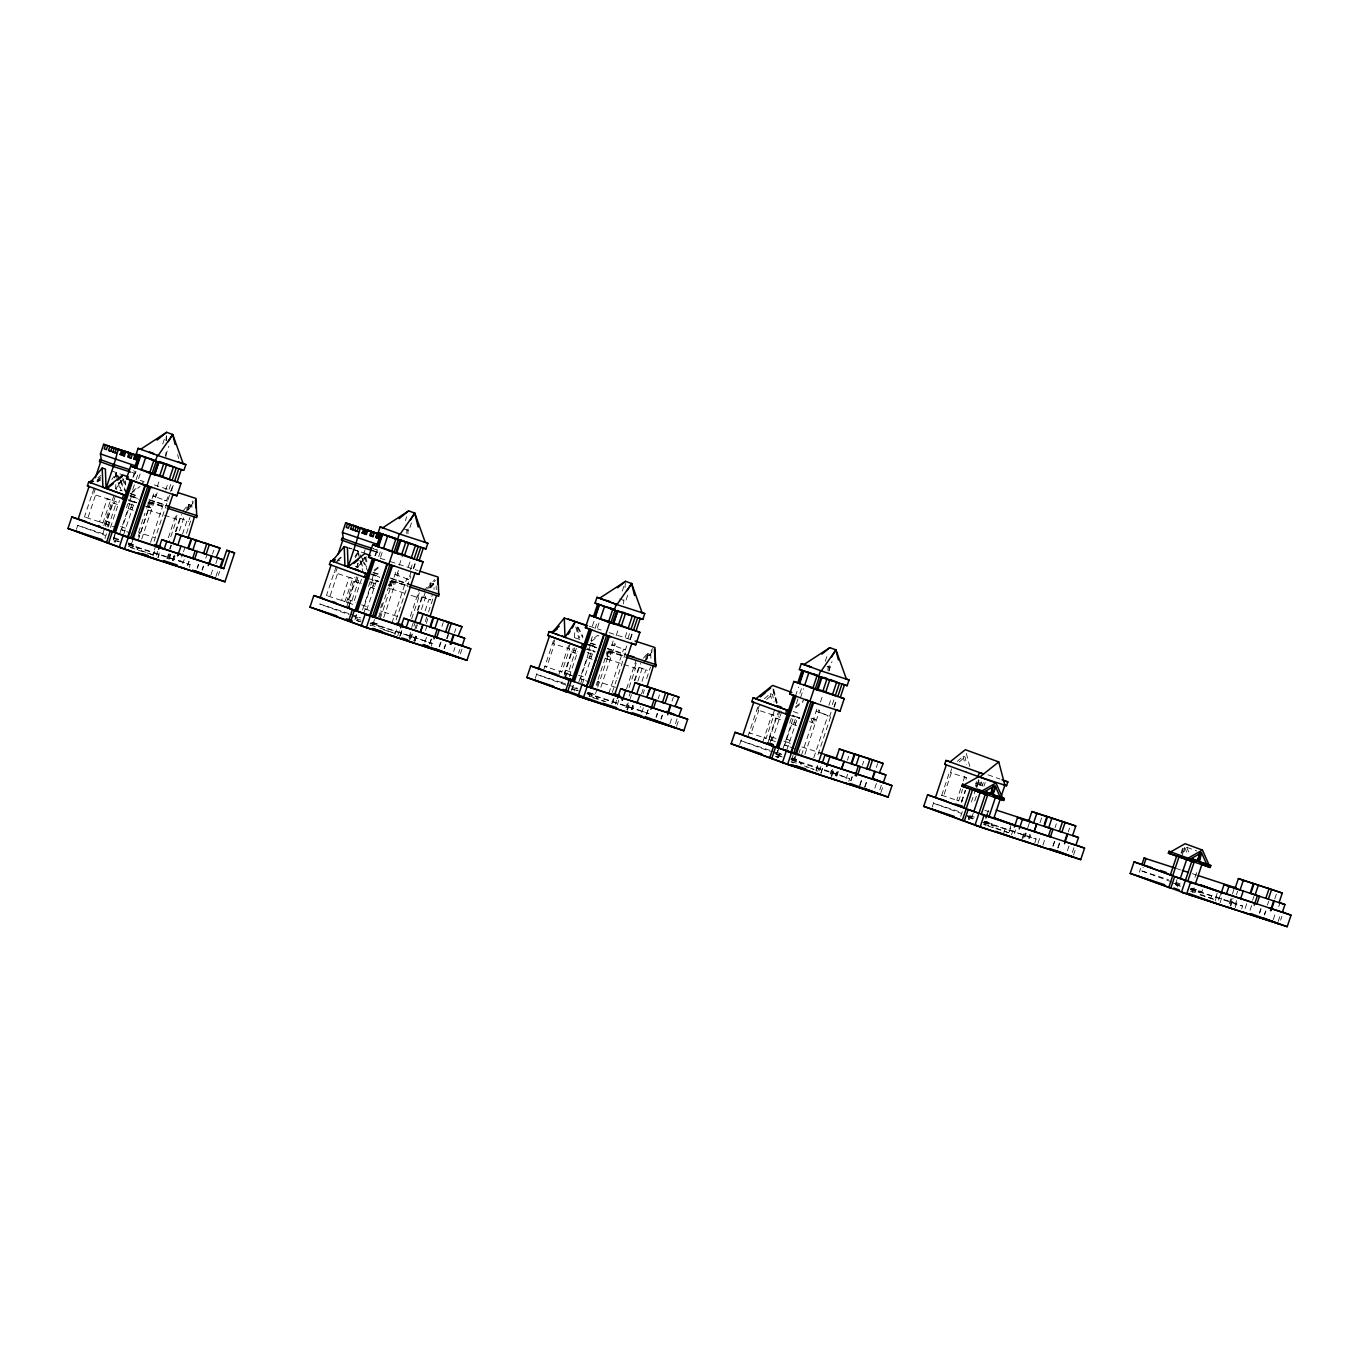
<?xml version="1.0" encoding="UTF-8"?>
<svg xmlns="http://www.w3.org/2000/svg" width="1359" height="1359" viewBox="0 0 1359 1359"><rect width="100%" height="100%" fill="white"/><g stroke="black" fill="none" stroke-linecap="round" stroke-linejoin="round"><path stroke-width="0.75" stroke-dasharray="5 3.75" d="M165.866 457.388L166.053 451.12M166.376 440.656L166.579 434.387M407.938 533.883L408.142 527.598M829.126 670.633L829.313 664.364M115.804 484.704L115.6 488.73L121.223 490.786L119.099 482.717M116.228 476.652L116.449 472.643L111.846 479.574M356.619 566.992L357.604 567.298L357.825 563.289M358.249 555.236L358.453 551.227L354.92 552.909M574.483 637.728L574.908 629.676M165.917 440.537L166.291 436.409M406.664 533.509L407.037 529.398M623.543 603.923L623.9 599.812M624.987 587.479L625.361 583.368M827.852 670.259L828.209 666.148M76.444 529.246L77.735 525.389L106.8 534.987M94.111 488.051L84.462 516.862L87.859 518.102L95.572 495.05L92.174 493.81M95.436 488.527L93.499 494.285L110.657 499.942L102.944 523.011L85.974 517.422M114.649 477.994L116.449 472.643L119.286 478.147M103.845 525.61L114.224 494.574M116.806 527.87L105.56 523.894L112.627 502.762L114.309 503.306L114.937 501.386L116.619 501.93L107.616 528.821M102.876 533.56L104.796 527.785M105.339 526.154L115.736 495.118M107.055 526.799L108.703 521.89M104.932 538.487L106.868 532.728M110.47 527.496L119.473 500.605M132.876 477.23L134.218 473.255M133.505 477.077L135.9 469.942M114.835 534.393L112.559 541.154L115.243 542.02L115.702 540.678L113.375 539.829L118.98 541.646M115.107 534.631L112.916 541.171L115.243 542.02M134.677 473.425L136.155 471.777L131.925 470.231M126.523 507.773L127.814 503.934M132.774 489.614L134.796 483.6M136.053 479.812L138.448 472.677M131.364 533.323L121.546 529.738L128.612 508.606L130.294 509.149L132.859 501.454L136.206 502.541L130.107 500.316L131.381 496.477L137.361 498.413M119.847 533.289L130.77 500.622M138.533 478.708L140.928 471.573M123.601 534.665L134.541 501.998M162.723 444.036L165.339 436.222M133.131 539.064L130.294 547.524L145.26 552.383M138.567 532.371L145.005 513.158M148.216 503.543L146.279 509.302L148.165 509.999L139.162 536.907M138.227 536.55L139.518 532.711L154.705 537.654M149.796 501.964L147.231 509.659L176.653 519.24L169.586 540.389M165.628 455.775L168.805 446.262M128.425 542.904L136.274 545.774L135.832 547.116L138.159 547.966L137.701 549.308L152.752 554.812L155.589 546.369M138.176 540.118L154.28 491.975M157.27 486.641L159.666 479.506M145.396 506.126L150.815 507.892L152.106 504.036L148.335 502.66M154.807 496.511L155.453 494.591L156.455 494.931M141.71 539.03L158.391 489.155M165.696 490.038L168.074 482.887M150.577 542.394L164.694 500.214L167.548 501.131M169.111 489.274L171.506 482.139M167.837 496.969L166.545 500.808L152.972 495.916L155.826 496.85M154.111 541.307L169.484 495.372M170.724 491.669L173.103 484.517M171.625 490.089L173.408 484.738M152.921 555.95L155.487 548.272M156.37 555.135L157.644 551.295M157.848 557.751L159.564 551.907M158.222 557.36L159.122 554.659M168.346 537.773L176.058 514.721M175.719 518.9L177.01 515.061M169.637 548.968L170.911 545.112M175.413 531.658L179.915 518.221L183.278 519.308M166.953 558.617L168.873 552.858M170.164 549.019L171.455 545.18M175.957 531.726L181.732 514.432M167.769 558.651L169.705 552.892M168.652 558.94L170.571 553.164M169.162 559.228L171.081 553.453M179.405 530.825L184.552 515.452M172.491 560.367L174.411 554.608M172.712 560.452L174.631 554.693M173.578 560.74L175.294 554.897M182.48 534.24L186.964 520.786L188.646 521.329L189.937 517.49M186.472 533.408L188.391 527.649M189.037 525.729L191.602 518.034M189.224 567.416L190.124 564.732L180.356 561.148L182.853 553.657M183.499 551.737L185.436 545.978M182.853 563.543L184.161 559.687M187.576 565.276L188.867 561.42M187.797 565.344L189.088 561.488M197.089 568.147L198.38 564.291M197.429 568.215L198.703 564.376M202.015 569.948L203.306 566.108M205.787 558.209L207.078 554.37M202.355 570.016L203.629 566.176M212.514 554.03L213.805 550.191M210.985 574.755L212.921 568.996M215.843 563.611L217.763 557.836M215.928 576.556L217.848 570.797M218.374 575.265L219.665 571.426M336.132 566.635L326.483 595.446L329.863 596.686L337.576 573.634L334.195 572.394M337.44 567.111L335.52 572.869L352.661 578.526L344.948 601.595L327.995 596.006M359.422 558.328L358.453 551.227L355.005 556.426M356.89 567.043L358.215 563.068M346.409 602.564L354.886 577.184M352.813 604.398L347.564 602.479L354.648 581.346L361.562 583.792M364.042 552.892L365.129 549.631M346.817 606.369L357.74 573.702M362.768 558.923L361.579 562.49L360.747 562.218L364.739 557.36M356.313 581.89L358.895 574.194M349.076 605.384L350.877 600.525L348.685 607.065M361.477 579.189L353.765 602.241L354.716 602.581M374.897 555.814L376.222 551.839M375.526 555.661L377.309 550.31M355.141 618.039L356.279 614.659M354.937 619.755L357.774 611.295M372.91 550.786L377.53 552.281L378.176 550.361M368.544 586.358L371.109 578.662M378.668 556.612L380.452 551.261M362.496 609.953L372.791 579.206L374.472 579.749M369.444 610.48L363.549 608.322L370.633 587.19L376.239 589.16M380.554 557.292L382.338 551.941M363.94 612.705L365.231 608.866M372.298 587.734L374.88 580.038L378.227 581.125L372.111 578.9L373.402 575.044L379.365 576.997M376.545 580.582L366.913 609.41L363.549 608.322M405.39 520.667L406.698 516.76M374.489 619.568L372.315 626.108L369.988 625.259M380.622 607.949L382.542 602.19M378.651 616.714L379.942 612.875M388.946 585.967L390.865 580.208L407.972 585.763M379.603 617.054L381.522 611.295L397.66 616.578M411.471 522.892L408.855 530.723L404.286 529.059M372.4 622.201L378.295 624.359L377.853 625.701L380.18 626.55L370.82 623.509M380.231 618.6L396.301 570.559M399.291 565.225L402.264 556.307M389.931 581.261L391.154 585.933L392.836 586.476L394.11 582.62L390.356 581.244M396.828 575.095L399.41 567.416M383.714 617.615L398.476 573.498L397.474 573.175M408.312 566.822L410.095 561.471M391.936 622.983L406.715 578.798L409.569 579.715M410.52 569.642L412.915 562.507M411.131 571.697L408.566 579.393L394.993 574.5L397.83 575.435M396.115 619.891L410.86 575.876M413.323 568.47L415.124 563.102M413.646 568.674L416.024 561.539M383.544 629.761L394.773 633.396L396.471 628.334M394.942 634.534L397.507 626.856M397.728 635.638L399.665 629.88M399.648 636.267L401.584 630.491M400.514 634.415L401.788 630.576M400.242 635.927L401.143 633.243M410.367 616.357L419.37 589.449M417.74 597.484L420.305 589.806M411.607 618.974L418.674 597.824L416.788 597.145M411.641 627.535L413.578 621.776M417.434 610.242L421.936 596.805L425.282 597.892M408.957 637.201L410.894 631.442M417.96 610.31L423.108 594.936M409.144 639.155L411.081 633.396M413.968 626.159L415.259 622.32M423.617 597.348L425.537 591.573M410.027 639.443L411.947 633.668M411.165 637.813L412.457 633.973M415.005 628.639L416.279 624.783M421.426 609.41L426.573 594.036M416.092 628.622L417.417 624.766M413.866 640.87L416.432 633.192M414.07 640.955L416.007 635.197M414.733 641.159L416.669 635.4M414.954 641.244L416.873 635.468M425.129 610.904L428.985 599.37L430.667 599.914L432.587 594.155M425.265 621.607L427.83 613.911M428.476 611.992L432.977 598.538M426.267 623.407L428.187 617.649M425.52 630.321L427.439 624.562M424.874 642.127L426.828 636.352M429.597 643.86L431.516 638.084M429.801 643.928L431.754 638.152M431.245 646.001L432.145 643.317L372.349 623.492M441.93 626.397L443.221 622.541M439.11 646.731L440.401 642.875M439.433 646.799L441.369 641.04M446.584 638.56L447.875 634.704M447.162 638.713L449.099 632.954M444.036 648.532L445.327 644.693M444.359 648.6L445.65 644.761M454.535 632.614L455.809 628.775M453.651 651.42L454.942 647.58M458.578 653.22L459.869 649.381M460.395 653.849L462.315 648.09M535.327 678.243L538.555 668.628M543.583 670.259L553.86 639.528M554.812 639.868L553.521 643.707L569.54 648.956L561.828 672.009L544.857 666.42L546.743 667.116L554.455 644.047L552.569 643.368M558.668 675.168L569.591 642.501M568.606 648.6L570.525 642.841M574.925 676.731L564.444 672.892L571.51 651.759L573.192 652.303L575.757 644.625M565.684 684.002L561.76 682.558L563.696 676.799M564.24 675.168L573.277 648.141M564.834 677.292L566.125 673.435M565.565 677.478L567.586 670.887M571.748 675.423L567.79 673.979L577.439 645.168M569.353 676.51L577.711 651.522M592.388 626.091L594.189 620.74M571.459 690.151L573.158 685.089M571.816 690.168L574.636 681.725M574.144 691.018L574.585 689.676L572.258 688.826L577.881 690.661M592.337 636.607L590.995 640.616L597.603 635.349M594.953 628.809L597.331 621.675M590.248 682.337L580.429 678.736L587.496 657.603L589.177 658.147L591.76 650.468L595.106 651.556L588.991 649.313L590.282 645.474M578.73 682.303L589.67 649.636M597.416 627.722L599.217 622.371M580.82 683.135L582.111 679.279M582.501 683.679L593.424 651.012M622.269 591.097L624.223 585.219M589.194 696.521L590.095 693.837L587.768 692.988M596.176 685.208L597.467 681.369L599.336 682.065M598.096 679.449L607.099 652.541M597.111 685.565L598.402 681.708L615.491 687.263M627.688 595.276L625.735 601.137L619.653 598.911M597.094 689.013L594.715 696.131L597.043 696.98L596.601 698.322L605.995 701.754M597.739 687.11L613.181 640.972M616.154 635.638L618.549 628.504M606.81 651.691L608.034 656.346L609.715 656.89L610.989 653.05L607.235 651.674M613.707 645.525L614.353 643.605L615.355 643.928L600.593 688.028M625.174 637.252L626.975 631.901M608.798 693.413L623.594 649.211L626.448 650.129L617.037 678.26M627.994 638.288L630.389 631.137M626.72 645.967L625.429 649.806L611.856 644.93L614.71 645.848M612.331 692.326L616.357 680.264M630.202 638.883L632.003 633.532M630.508 639.104L632.309 633.736M611.652 703.826L614.472 695.366M612.45 703.045L614.387 697.269M615.253 704.132L616.544 700.293M617.377 704.845L619.092 699.002M626.601 688.707L636.233 659.879M634.602 667.915L636.539 662.139M629.115 687.467L635.553 668.254L633.668 667.558M629.166 696.046L630.457 692.207M634.313 680.672L638.815 667.218L642.161 668.305L637.66 681.759M625.836 707.631L627.128 703.792M634.84 680.723L640.633 663.43M626.669 707.648L628.588 701.89M630.202 698.509L631.476 694.67M626.89 709.857L628.826 704.098M627.399 710.145L629.964 702.467M631.374 709.381L632.665 705.525M631.595 709.449L632.886 705.61M632.462 709.738L633.532 705.814M642.009 681.335L645.865 669.8L647.547 670.344L638.815 667.218M641.499 693.939L643.436 688.181M646.646 678.566L650.502 667.048M643.13 693.82L644.421 689.981M587.003 693.6L649.024 713.73L639.24 710.162L640.497 706.408M641.754 712.558L643.69 706.765M646.459 714.273L647.75 710.434M646.68 714.358L648.634 708.566M658.164 698.73L659.455 694.891M655.989 717.144L657.263 713.305M656.312 717.229L657.603 713.373M660.916 718.945L662.19 715.106M661.238 719.03L662.529 715.191M672.042 701.108L673.334 697.269M669.885 723.752L672.45 716.074M675.457 723.634L677.377 717.875M676.629 726.199L678.549 720.44M739.636 744.579L742.218 736.901M747.875 736.612L758.815 703.945M759.749 704.285L757.829 710.044L773.849 715.293L766.136 738.345L749.166 732.756L751.051 733.452L758.764 710.383L756.878 709.704M762.96 741.504L771.963 714.596L773.849 715.293M772.914 714.936L774.834 709.177M775.496 741.64L768.752 739.228L775.819 718.096L777.501 718.639L780.066 710.961M767.818 743.084L770.009 736.544L776.125 738.532M769.092 739.874L778.928 710.468M769.704 743.764L771.895 737.241M770.961 740.553L772.065 737.291L770.009 736.544M781.748 711.504L772.099 740.315L768.752 739.228M795.508 695.995L798.497 687.076M776.329 754.806L778.588 748.045M778.945 748.062L776.125 756.521L778.452 757.371L778.894 756.012L776.567 755.162L782.189 756.997M789.715 723.107L792.297 715.429L795.644 716.516M797.988 698.934L795.304 706.952L805.207 699.07M799.856 693.362L801.64 688.011M783.039 748.639L793.979 715.972M794.556 748.673L784.738 745.072L791.804 723.939L793.486 724.483L796.051 716.805L799.415 717.892L792.161 715.242M800.536 697.626L803.526 688.707M786.81 750.015L797.733 717.348M791.702 759.307L793.639 753.549M825.253 661.34L827.886 653.509M794.76 756.759L794.132 758.628L796.646 759.443L796.034 761.312L792.263 759.936L792.892 758.067L796.646 759.443M796.323 754.415L793.486 762.858L791.159 762.008M798.582 754.313L800.519 748.554M828.82 671.108L831.997 661.612M791.617 758.237L799.483 761.108L799.024 762.467L801.351 763.316L800.91 764.658L814.075 769.466L806.6 767.122M801.402 755.349L817.472 707.309M820.462 701.991L822.858 694.84M811.102 718.028L812.342 722.682L814.007 723.226L815.298 719.387L811.34 717.943M804.902 754.381L819.664 710.264L818.662 709.942L818.016 711.861L829.737 716.142L831.029 712.303M828.888 705.372L831.266 698.237M813.786 757.744L827.903 715.547L816.164 711.267L819.018 712.184M832.303 704.625L834.698 697.49M817.982 754.653L830.74 716.482L827.903 715.547M833.916 707.003L836.295 699.868M834.222 707.224L836.617 700.089M815.944 770.162L817.642 765.083M816.113 771.3L818.696 763.605M817.761 771.351L818.662 768.667M819.562 770.485L820.853 766.629M820.836 773.016L823.401 765.338M821.04 773.101L823.622 765.406M830.145 773.967L831.436 770.128M830.978 773.984L832.897 768.226M831.198 776.193L833.135 770.434M848.763 781.425L849.664 778.724L832.727 772.541L833.984 768.786M831.708 776.482L834.273 768.803M835.683 775.717L836.974 771.878M835.904 775.785L837.195 771.946M836.549 775.989L837.84 772.15M836.77 776.074L838.707 770.315M847.438 760.174L848.729 756.317M846.062 778.894L847.999 773.101M850.768 780.61L852.059 776.77M850.989 780.695L852.297 776.821M862.472 765.066L863.746 761.227M859.652 785.4L861.572 779.641M859.975 785.485L861.912 779.726M864.579 787.201L866.498 781.442M864.902 787.286L866.838 781.527M876.351 767.444L877.642 763.605M874.822 788.169L876.759 782.41M879.766 789.987L881.685 784.211M880.921 792.535L883.503 784.856M932.206 807.11L934.788 799.415M941.736 795.287L949.448 772.235L951.334 772.914L943.622 795.983L941.736 795.287L958.707 800.876L962.563 789.341M951.674 768.735L950.4 772.575L966.419 777.824L965.128 781.663M960.677 788.662L956.821 800.179L958.707 800.876M963.259 780.966L966.47 771.368M961.323 801.759L965.179 790.242M961.492 802.337L962.58 799.075M961.849 801.827L965.705 790.292M960.711 816.351L963.922 806.753M975.32 786.215L977.308 780.253M976.238 786.487L978.99 780.796L976.323 788.747M971.413 802.031L975.915 788.577M976.56 786.657L979.126 778.979M969.46 815.638L968.338 819.018L971.022 819.885L973.197 813.361M968.695 819.035L969.596 816.351L971.923 817.201M974.743 800.978L977.953 791.38M979.873 785.604L981.164 781.765M980.62 785.094L982.302 785.638L983.576 781.799M983.967 786.182L985.258 782.342M987.212 814.16L988.503 810.321M1011.351 824.233L1008.531 832.693L993.48 827.189L993.922 825.847L991.594 824.998L992.053 823.639L986.158 821.482M1003.757 832.999L1005.116 828.956M1009.329 831.912L1010.62 828.056M1011.487 834.936L1013.423 829.16M1014.256 833.713L1015.547 829.856M1022.07 838.418L1024.652 830.723M1022.902 838.435L1025.467 830.757M1024.414 836.804L1025.705 832.965M1027.812 827.58L1030.003 821.04M1024.924 837.093L1026.215 833.254M1028.474 838.316L1029.765 834.477M1029.341 838.605L1030.632 834.766M1040.009 822.688L1041.945 816.929M1034.777 843.056L1036.119 839.03L985.292 822.076M1037.987 843.344L1040.552 835.649M1042.914 845.145L1044.867 839.352M1055.043 827.597L1056.334 823.758M1052.868 846.011L1054.788 840.253M1053.191 846.096L1055.128 840.321M1057.795 847.812L1059.714 842.053M1058.117 847.897L1060.054 842.121M1068.276 831.895L1069.567 828.056M1067.41 850.7L1069.329 844.941M1072.336 852.501L1074.256 846.742M1073.508 855.066L1076.073 847.37M1139.335 872.24L1140.626 868.384M1171.424 881.804L1141.866 871L1143.14 867.161M1181.056 852.993L1183.043 847.031M1181.803 853.265L1183.791 847.303M1182.058 855.524L1184.725 847.574L1184.148 851.821M1175.382 884.369L1177.081 879.307M1177.947 885.592L1175.62 884.743L1177.37 879.562M1177.506 886.934L1178.406 884.25L1176.079 883.401L1179.816 884.607M1194.986 877.37L1197.551 869.692M1192.556 892.438L1195.376 883.979M1217.273 892.965L1215.014 899.726L1199.963 894.239L1200.405 892.88L1198.077 892.031L1198.536 890.689M1191.045 888.259L1201.883 891.776L1203.819 886.017M1210.699 898.69L1211.599 896.006M1215.167 900.881L1217.749 893.186M1218.615 900.049L1220.552 894.29M1220.11 902.682L1222.675 894.986M1229.199 903.548L1231.135 897.772M1232.409 893.933L1234.601 887.393M1230.031 903.565L1231.95 897.806M1230.252 905.774L1232.834 898.078M1241.701 908.763L1242.602 906.062L1231.781 902.121L1233.038 898.367M1230.761 906.062L1233.326 898.384M1236.367 894.952L1237.658 891.096M1234.957 905.366L1236.894 899.607M1235.195 907.574L1237.76 899.879M1245.116 908.458L1247.035 902.699M1252.607 900.27L1253.898 896.43M1250.042 910.258L1251.996 904.482M1259.351 913.061L1261.271 907.302M1259.674 913.129L1260.965 909.29M1267.403 905.043L1268.694 901.204M1264.278 914.862L1265.552 911.023M1264.6 914.947L1265.892 911.091M1274.759 898.945L1277.341 891.266M1273.247 919.669L1275.812 911.991M1278.734 906.606L1280.025 902.75M1278.173 921.47L1280.093 915.711M1280.637 920.196L1281.911 916.34M114.411 477.519L116.5 474.359L111.166 472.405M355.378 557.683L357.944 552.739M121.393 480.406L118.726 483.634L119.558 483.906M123.567 479.048L115.6 488.73L122.174 490.837M183.176 510.831L188.51 504.359L191.857 505.446L192.061 510.78M186.591 508.317L192.638 500.995M186.744 509.778L193.386 501.709M184.654 513.26L193.114 503M187.865 510.304L191.857 505.446M357.604 567.298L368.238 554.404M423.855 591.029L430.531 582.943L433.878 584.03L434.082 589.364M427.405 588.379L434.659 579.563M428.764 588.362L435.407 580.293M430.293 587.445L435.118 581.584M431.211 587.275L433.878 584.03M643.402 658.215L647.411 653.356L650.757 654.443L650.944 659.778M645.491 657.331L652.745 648.532M645.644 658.775L652.286 650.723M643.537 662.275L651.997 651.997M644.098 662.546L650.757 654.443M764.421 698.713L770.315 693.6L772.473 694.398L774.12 701.957M766.578 699.511L772.473 694.398M957.28 761.346L963.174 756.233L965.043 756.912L966.708 764.488M959.165 762.042L965.043 756.912M97.899 477.858L100.855 475.497M97.44 479.761L100.481 477.332M96.948 480.797L100.226 478.181M97.423 481.511L100.464 479.098M132.112 491.618L138.703 486.352M130.838 493.725L139.96 486.471M337.932 559.551L340.973 557.122M337.321 560.689L342.247 556.748M374.116 570.202L380.724 564.936M374.371 571.103L380.452 566.261M591.25 641.516L598.843 635.468M795.559 707.869L803.152 701.805M96.948 481.918L100.481 480.237M335.418 562.201L340.735 559.67M373.079 548.696L377.343 550.089L373.113 548.543M140.198 480.356L144.19 481.647M154.162 484.891L172.117 490.718M347.411 547.626L351.098 548.832M352.932 549.427L365.622 553.538M380.214 558.277L388.198 560.876M390.186 561.522L418.113 570.593M589.262 626.159L601.205 630.049M609.172 632.631L633.056 640.378M130.243 493.453L138.312 496.069M149.507 499.738L167.463 505.565M373.572 572.479L380.333 574.653M390.407 577.932L408.566 583.826M575.027 637.864L583.096 640.48M590.452 642.909L598.419 645.491M607.286 648.345L625.446 654.24M130.838 494.132L137.548 496.341M148.794 499.959L167.463 506.058M372.859 572.717L380.826 575.299M390.814 578.543L407.496 583.996M590.452 643.402L597.705 645.729M607.677 648.956L625.633 654.8M129.971 495.491L137.888 498.057M148.861 501.624L164.048 506.55M371.975 574.076L377.921 575.995M588.855 644.489L596.771 647.071M622.949 655.565L607.745 650.621L608.696 650.961L606.114 658.656L635.553 668.254M130.906 495.831L137.106 498.073M149.167 501.981L165.254 507.213M371.075 574.042L379.127 576.658M391.188 580.565L407.275 585.797M589.789 644.829L595.989 647.071M608.068 650.995L624.155 656.21M149.303 502.286L165.22 507.451M391.307 580.871L407.241 586.035M596.244 647.411L587.071 644.438L596.499 647.869M608.186 651.284L624.104 656.465M152.106 504.036L147.91 502.677L149.133 507.349M390.916 581.584L394.11 582.62M607.796 652.014L610.989 653.05M812.104 718.35L815.298 719.387M128.425 499.772L130.107 500.316M587.309 648.77L588.991 649.313M129.105 500.078L132.452 501.165M587.988 649.092L591.335 650.18M128.561 500.656L136.036 503.085M368.697 578.628L378.057 581.669M390.016 585.44L388.334 584.897L392.836 586.476M585.576 649.058L594.936 652.099M789.885 715.395L799.228 718.435M809.522 721.646L814.007 723.226M128.341 503.526L136.257 506.092M370.344 582.094L377.224 584.37M404.438 593.17L389.235 588.243L391.817 580.548L390.865 580.208M411.081 595.361L418.674 597.824M587.224 652.524L593.17 654.443M356.958 579.953L358.64 580.497L350.928 603.566L347.564 602.479M573.838 650.383L575.503 650.927M778.146 716.72L779.811 717.263M130.94 507.23L132.604 507.773M372.944 585.814L374.625 586.358M589.823 656.227L591.505 656.771M794.132 722.563L795.796 723.107M783.939 741.148L789.987 743.033M801.776 746.94L819.698 752.682M1176.282 868.469L1180.478 869.896M1192.37 873.684L1196.481 875.094M120.611 526.579L127.508 528.855M361.596 604.857L369.512 607.439M578.475 675.287L586.392 677.852M105.56 523.894L108.907 524.982M564.444 672.892L567.79 673.979M121.546 529.738L124.892 530.825M580.429 678.736L583.775 679.823M784.738 745.072L788.084 746.176M561.76 682.558L536.618 674.404L568.062 685.904M958.639 811.425L933.497 803.271L961.017 813.328M1141.866 871L1168.451 879.63M113.816 538.487L119.439 540.304M128.799 543.345L136.274 545.774M353.153 616.188L359.574 618.277M372.689 622.541L378.295 624.359M572.717 687.484L578.322 689.302M587.683 692.343L595.174 694.772L587.309 691.901M774.341 752.954L780.762 755.043M791.991 758.679L799.483 761.108M966.912 815.485L973.333 817.574M984.562 821.21L992.053 823.639M128.51 543.957L131.194 544.84L128.867 543.991M587.411 692.971L590.095 693.837M775.751 754.041L779.098 755.128L779.726 753.26L777.382 752.495L781.136 753.871M791.023 759.001L832.727 772.541M967.285 816.232L973.299 818.186M1171.781 882.637L1179.782 885.236M1190.773 888.888L1231.781 902.121M128.341 544.263L180.356 561.148M587.224 693.277L639.24 710.162M983.797 822.042L1036.119 839.03M1190.28 889.075L1242.602 906.062M128.341 544.687L190.124 564.732M361.001 620.231L355.395 618.413L357.706 619.262L357.264 620.604L361.001 621.827M370.141 623.169L432.145 643.317M791.006 759.681L849.664 778.724M972.891 818.916L969.137 817.693L971.464 818.543M984.12 822.552L991.594 824.998M1175.62 884.743L1181.243 886.561M1190.603 889.601L1198.077 892.031M115.702 540.678L119.439 541.884M128.799 544.925L138.159 547.966M574.585 689.676L578.339 690.899M587.683 693.939L597.043 696.98M791.991 760.276L801.351 763.316M982.693 822.195L993.922 825.847M1191.045 889.856L1200.405 892.88M128.358 546.284L137.701 549.308M370.361 624.851L375.984 626.686M589.11 695.893L596.601 698.322M778.452 757.371L775.768 756.487L779.251 757.778M791.55 761.618L799.024 764.047M984.12 824.149L993.48 827.189M1190.603 891.198L1198.094 893.627M147.146 552.994L152.752 554.812M592.932 697.745L604.16 701.397M987.942 826L1008.531 832.693M1200.031 894.868L1215.014 899.726M827.002 666.369L830.043 667.473M987.959 774.8L1000.003 779.047M1186.934 847.37L1196.837 851.006M373.402 550.803L377.53 552.281M349.28 547.864L352.1 548.9M353.697 549.478L361.63 552.383M793.265 711.504L800.213 714.002M131.755 472.32L135.526 473.696M964.533 777.127L966.419 777.824M796.051 716.805L799.992 718.231M975.303 783.09L982.302 785.638M585.508 643.724L595.922 647.53M111.676 470.893L122.786 474.954M142.1 482.02L143.51 482.53M606.878 655.853L609.715 656.89M775.819 718.096L782.733 720.559M791.804 723.939L797.41 725.927M355.328 566.414L358.147 567.45M605.18 658.317L607.065 658.996M371.092 574.381L379.62 577.456M567.654 648.26L569.54 648.956M421.936 596.805L430.667 599.914M571.51 651.759L578.424 654.223M587.496 657.603L597.314 661.187M374.88 580.038L378.804 581.482M390.186 588.583L388.3 587.886L380.588 610.955L382.474 611.635M130.073 496.12L138.499 499.246M352.661 578.526L349.28 577.286L341.568 600.355L344.948 601.595M984.884 810.304L989.097 811.918M790.021 740.4L786.249 739.024L790.208 743.866M354.648 581.346L361.63 583.894M370.633 587.19L374.557 588.617M179.915 518.221L188.646 521.329M1176.265 882.416L1180.207 883.86M1192.03 888.174L1201.883 891.776M146.313 506.312L150.815 507.892M132.859 501.454L136.783 502.898M1191.13 888.905L1193.457 889.754M1175.178 883.962L1180.597 885.932M174.784 518.56L176.653 519.24M764.251 737.665L766.136 738.345M110.657 499.942L107.259 498.702L99.547 521.771L102.944 523.011M970.428 815.74L974.369 817.184M112.627 502.762L119.609 505.31M128.612 508.606L134.507 510.763M968.695 816.912L974.114 818.882M565.701 670.208L576.59 674.183M559.942 671.312L561.828 672.009M769.992 750.338L740.927 740.74L770.4 751.51M771.963 751.051L781.782 754.653M792.059 759.324L794.386 760.174M776.363 754.466L783.888 757.218M347.496 599.285L355.769 602.326M567.654 684.715L577.49 688.317M139.518 532.711L140.453 533.051M105.475 520.701L109.807 522.298M348.821 613.572L319.739 603.974L349.229 614.761M350.775 614.302L360.611 617.886M370.888 622.575L373.215 623.424M379.722 627.892L394.773 633.396M356.33 620.367L359.829 621.658M114.666 537.875L118.59 539.302M77.735 525.389L105.238 535.463M578.17 627.145L582.892 636.335M577.269 626.992L582.875 637.881M360.356 554.897L366.964 567.739M362.258 560.197L367.881 571.103M120.221 479.982L125.894 491.007M116.5 474.359L119.303 479.812M120.255 481.613L125.86 492.519M1186.73 847.455L1190.059 854.913M1184.725 847.574L1187.766 854.437M981.079 782.274L982.744 786.012M978.463 779.607L978.99 780.796M978.242 780.525L981.283 787.388M966.334 753.43L969.782 766.476M773.713 689.506L777.484 703.843M772.999 688.928L776.923 703.843M773.101 690.661L776.55 703.707M576.946 627.79L579.647 638.017M575.808 626.873L578.764 638.067M365.86 557.581L366.93 561.607M364.841 557.088L366.981 565.242M361.12 561.301L363.244 569.37M359.914 560.18L362.87 571.375M124.382 481.001L125.453 485.044M122.82 478.504L124.977 486.658M115.94 474.155L120.356 490.922M177.621 454.518L178.607 458.51M963.174 756.233L964.822 763.792M770.315 693.6L771.963 701.159M647.411 653.356L647.733 662.258M436.137 585.848L436.29 589.704M430.531 582.943L430.718 588.277M188.51 504.359L188.833 513.243M125.589 480.882L125.707 484.433M984.646 821.855L983.746 824.539L986.056 825.389L986.957 822.705L984.646 821.855"/><path stroke-width="1.5" d="M114.02 464.574L118.216 449.625L107.684 445.769L106.393 449.625L104.235 448.827L105.526 444.988L103.641 444.291L100.43 453.906L101.33 459.937L100.481 459.665M356.041 543.158L360.237 528.209L349.705 524.353L348.414 528.192L346.256 527.411L347.53 523.572L345.662 522.875L342.434 532.49L343.334 538.521L342.502 538.232M231.76 551.924L234.58 552.96L224.931 581.788L124.382 549.121L67.95 528.498L71.806 516.964L85.889 521.533M88.692 482.02L123.618 494.795L122.327 498.634L124.009 499.178L87.401 485.876L88.692 482.02L91.885 483.057L90.577 482.581L91.223 480.661L93.465 481.392M95.368 477.722L100.685 461.856L99.836 461.584M112.016 447.349L110.725 451.205L108.567 450.407L109.841 446.567L106.987 445.378M116.33 448.946L115.056 452.785L112.882 451.986L114.173 448.147L111.03 446.856L112.95 447.4M113.375 466.494L106.087 488.255L124.926 495.135M120.288 454.552L121.563 450.712L119.694 450.033M121.715 454.501L123.006 450.661L121.121 449.965M123.771 451.341L122.48 455.197L124.365 455.877L125.64 452.037L123.771 451.341L129.003 453.125L127.712 456.964L131.059 458.051L132.35 454.212L128.51 452.53L138.363 455.995L130.464 453.532M123.193 454.908L124.467 451.052L129.7 452.836L127.831 452.156M130.685 453.328L129.173 457.371L131.059 458.051M175.532 481.307L181.053 483.328L176.874 495.814L126.506 478.64L130.685 466.137L136.002 467.972L140.181 455.486M133.726 458.747L137.769 460.225L133.726 458.747L135 454.908M106.512 542.598L110.368 531.063L71.806 516.964M134.422 459.138L135.696 455.299L132.842 454.127M157.1 461.686L136.172 454.093L138.108 448.334L141.897 449.557M135.883 459.546L137.174 455.707L139.06 456.386M108.516 543.243L112.372 531.709L223.776 568.623L229.552 551.329L226.732 550.293L220.939 567.586L223.776 568.623M113.069 531.845L130.43 479.965L149.218 486.828M134.609 467.479L138.788 454.976M114.462 532.354L131.823 480.474M136.495 468.159L140.673 455.673M141.523 469.789L145.702 457.303M127.627 537.162L144.988 485.282M128.12 537.349L145.481 485.469L142.474 484.467M124.382 549.121L128.239 537.603M146.704 486.012L150.883 473.527L181.053 483.328M147.808 486.318L130.447 538.198L78.159 519.087L89.082 486.42L87.401 485.876M151.987 473.832L156.166 461.33M132.112 538.742L149.473 486.862L151.902 487.694M154.722 474.002L158.901 461.516L163.929 463.147L159.75 475.633L170.385 479.523M133.131 539.064L150.492 487.185M154.671 474.699L158.85 462.213M162.57 476.669L166.749 464.183M174.615 481.171L178.793 468.685M155.589 546.369L172.95 494.472L174.36 494.999M177.129 481.986L181.308 469.501L182.242 469.84M185.843 464.625L183.924 470.384L155.419 461.143L157.355 455.367L185.843 464.625L178.148 461.805M158.578 549.274L161.789 539.659L172.44 543.124M161.789 539.659L166.715 541.46L164.15 549.155L155.079 546.046M176.126 533.662L172.916 543.277L177.842 545.078L181.053 535.463L176.126 533.662L206.772 543.838L203.561 553.453M177.502 555.61L178.352 553.759M177.706 555.678L180.985 546.063M188.001 538.283L194.473 516.93M167.208 508.096L196.749 517.694L196.053 498.481L178.097 492.654M190.515 540.491L187.933 548.187L192.859 549.987L196.087 540.372M188.527 548.543L191.755 538.945L181.053 535.463M192.621 558.362L195.186 550.684M197.208 551.397L194.643 559.076L189.326 557.173M191.16 538.572L209.32 544.67L206.109 554.285L202.814 553.079M208.216 565.616L211.426 556.001M212.004 556.171L209.218 563.781L220.939 567.586M204.394 542.87L220.022 548.153L216.149 557.513M217.763 557.836L222.706 559.636L219.903 567.247M453.294 642.433L470.809 648.838L466.952 660.355L366.386 627.705L309.971 607.082L313.827 595.548L323.884 598.809M330.713 560.604L365.622 573.379L364.348 577.218L366.013 577.762L329.422 564.444L330.713 560.604L333.906 561.641L332.598 561.165L333.227 559.245L335.486 559.976M338.051 554.319L342.689 540.44L341.856 540.169M354.019 525.933L352.745 529.789L350.571 528.991L351.862 525.152L349.008 523.962M358.351 527.513L357.06 531.369L354.903 530.571L356.194 526.731L353.051 525.44M355.395 545.078L348.108 566.839L368.833 574.415L365.622 573.379M362.292 533.136L363.583 529.297L361.698 528.617M363.736 533.085L365.01 529.246L363.142 528.549M365.775 529.925L364.484 533.781L366.369 534.461L367.66 530.622L365.775 529.925L371.007 531.709L369.733 535.548L373.079 536.635L374.371 532.796L372.485 532.099L371.194 535.956L373.079 536.635M365.197 533.492L366.488 529.636L371.72 531.42L369.835 530.723M417.553 559.891L423.057 561.896L418.878 574.398L368.527 557.207L372.706 544.721L378.006 546.556L382.185 534.07M375.73 537.332L379.773 538.81L375.73 537.332L377.021 533.492M348.533 621.182L352.389 609.647L313.827 595.548M376.426 537.722L377.717 533.883L374.863 532.711M424.008 541.799L427.864 543.209L425.928 548.968L378.193 532.677L380.112 526.918L383.918 528.141M377.904 538.13L379.178 534.291L381.064 534.97M350.537 621.827L354.393 610.293L470.809 648.838M355.09 610.429L372.451 558.549L391.222 565.412M376.63 546.063L380.809 533.56L383.136 534.41M356.466 610.938L373.827 559.059M378.498 546.743L382.677 534.257M369.631 615.746L386.992 563.866M366.386 627.705L387.502 564.053L384.478 563.051M388.708 564.597L392.887 552.111L423.057 561.896M397.44 539.71L399.376 533.951L427.864 543.209M389.812 564.902L372.451 616.782L320.163 597.654L331.103 564.987L329.422 564.444M393.991 552.417L398.17 539.914M374.133 617.326L391.494 565.446L393.906 566.278M375.135 617.649L392.496 565.769M404.591 555.253L408.77 542.768M416.618 559.755L420.797 547.269M397.592 624.953L414.954 573.056M419.133 560.571L423.312 548.085M400.582 627.858L403.81 618.243L414.461 621.709M403.81 618.243L408.736 620.044L406.154 627.739L401.228 625.938M418.147 612.246L414.92 621.861L419.863 623.662L423.074 614.047L418.147 612.246L433.759 617.53L430.548 627.128M420.373 632.343L422.938 624.664L420.152 632.275M430.022 616.867L436.494 595.514M409.229 586.68L438.77 596.278L438.074 577.065L420.118 571.239M429.954 626.771L433.164 617.156L443.866 620.621L448.793 622.422L445.582 632.037M433.164 617.156L438.091 618.957L434.88 628.571L429.886 626.89M433.997 638.866L437.207 629.268M462.96 646.171L436.647 637.66L439.229 629.981M458.153 636.097L462.026 626.72L446.415 621.454L451.341 623.254L448.13 632.869L444.835 631.663M450.22 644.2L453.43 634.585M450.593 644.285L451.443 642.433M450.814 644.353L454.025 634.755M462.145 645.916L464.71 638.22L459.784 636.42M571.273 680.723L567.416 692.258L526.833 677.495L530.706 665.961L541.901 669.715M547.796 635.417L582.892 648.175L547.796 635.417L549.087 631.578L552.62 632.699L557.173 629.064M549.478 635.961L538.555 668.628L589.33 687.195L606.692 635.316M608.102 635.842L585.389 627.637L589.568 615.151L595.225 616.986M565.395 691.595L569.251 680.061L530.706 665.961M616.001 610.684L595.055 603.09L596.992 597.331L600.797 598.572M581.21 647.631L582.501 643.792L585.695 644.829L549.087 631.578M571.969 680.842L589.313 628.962M597.671 603.991L593.492 616.476L612.28 623.339M573.345 681.352L590.706 629.472M594.885 616.986L599.064 604.5M595.378 617.156L599.557 604.67M677.954 715.7L687.688 719.251L683.832 730.785L578.119 696.25L581.975 684.715L652.66 707.767M586.51 686.176L603.872 634.279M587.003 686.346L604.364 634.466L601.357 633.464M583.266 698.135L587.122 686.601L581.975 684.715M589.568 615.151L609.766 622.524L605.587 635.027L635.757 644.812L639.936 632.326L618.634 624.647L622.813 612.145L625.633 613.181L621.454 625.667M596.992 597.331L616.239 604.381L614.319 610.14L642.807 619.381L644.744 613.622L640.887 612.213M610.87 622.83L615.049 610.344M591.012 687.739L608.373 635.859L610.786 636.708M617.784 610.514L613.605 623L619.738 624.936M592.014 688.079L609.376 636.182M613.555 623.696L617.733 611.21M633.498 630.168L637.677 617.682M631.833 643.486L614.472 695.366L607.745 692.903M636.012 630.984L640.191 618.498M617.462 698.271L620.672 688.673L631.34 692.122M622.184 700.004L622.813 698.067M622.388 700.072L625.599 690.474L620.672 688.673M635.01 682.677L631.799 692.275L636.725 694.075L639.953 684.477L635.01 682.677L645.712 686.142L665.672 692.852L662.445 702.45M639.868 695.078L637.031 702.688M646.884 687.297L653.373 665.927M626.108 657.11L655.633 666.691L654.936 647.496L635.044 641.023M647.479 695.264L650.044 687.569L678.905 697.15L675.032 706.51M654.97 689.37L651.759 698.985L646.833 697.184M650.859 709.296L654.087 699.681M679.84 716.584L653.526 708.09L656.108 700.395L652.813 699.189M668.22 693.685L664.993 703.283L661.714 702.076M670.31 705.015L667.745 712.694L666.861 712.371M667.677 714.783L670.904 705.168M676.663 706.85L681.589 708.651L678.804 716.244M872.529 778.469L891.997 785.587L888.14 797.121L787.574 764.471L731.142 743.832L734.998 732.314L743.05 734.913M753.107 697.813L786.81 710.128L785.519 713.985L787.201 714.528L751.833 701.652L753.107 697.813L757.303 699.172M753.786 702.297L742.846 734.964L793.639 753.549L811 701.652M812.41 702.178L789.698 693.973L793.877 681.488L799.194 683.322L803.373 670.836M769.704 757.931L773.56 746.414L734.998 732.314M820.292 677.02L799.364 669.443L801.3 663.668L811.578 667.099M771.725 758.594L775.581 747.059L891.997 785.587M776.261 747.195L793.622 695.298M797.801 682.813L801.98 670.327M777.654 747.688L795.015 695.808M799.687 683.509L803.865 671.006M804.715 685.14L808.894 672.637L807.008 671.958M790.819 752.512L808.18 700.632M787.574 764.471L808.673 700.802L805.666 699.817M815.179 689.166L819.358 676.68M795.321 754.092L812.682 702.195L815.094 703.045M796.323 754.415L813.684 702.535M817.863 690.032L822.093 676.85M825.762 692.003L829.941 679.517L835.819 681.657M837.807 696.521L841.985 684.019M818.781 761.703L836.142 709.823L837.552 710.332M840.321 697.337L844.5 684.834M849.035 679.959L820.547 670.717L818.628 676.476L847.116 685.734L849.035 679.959L845.196 678.549M822.416 762.688L824.981 755.009L835.649 758.458M844.245 698.662L814.075 688.86L809.896 701.363L840.066 711.148L844.245 698.662L840.575 697.32M826.476 766.34L827.342 764.488M826.697 766.408L829.907 756.81L824.981 755.009M839.318 749.013L836.108 758.611L841.034 760.411L844.245 750.814L839.318 749.013L850.021 752.478L869.964 759.188L866.753 768.803M841.34 769.024L844.126 761.414M841.595 769.092L844.177 761.414M851.719 763.894L854.947 754.279L844.245 750.814M859.279 755.723L856.068 765.321L851.074 763.656L854.352 753.905L865.037 757.388L883.214 763.486L879.341 772.846M855.168 775.632L858.378 766.017M856.323 776.023L856.968 774.103L786.283 751.051L782.427 762.586L784.432 763.248M874.618 771.351L872.053 779.03L857.835 774.426L860.4 766.731L857.121 765.525M872.512 760.021L869.301 769.619L866.023 768.43M875.196 771.504L872.41 779.115L884.148 782.92L872.41 778.639M883.316 782.665L885.898 774.987L880.972 773.186M1074.833 844.568L1084.567 848.118L1080.711 859.652L980.145 827.002L923.712 806.363L927.568 794.828L935.621 797.444M1002.602 797.954L995.977 783.022L944.675 764.285L945.966 760.445L950.162 761.804L965.349 749.692L998.763 761.923L1004.913 785.213L993.973 817.88L1011.351 824.233M1000.479 797.104L1004.352 798.531L1003.706 800.451L961.866 786.148L962.512 784.228L964.244 784.789L978.599 776.668M963.82 808.078L970.241 788.866L961.866 786.148M962.274 820.462L972.568 789.715L985.734 794.217M964.295 821.125L968.152 809.59L1084.567 848.118M979.227 792.501L979.873 790.581L1004.352 798.531M980.281 792.229L973.842 811.442L927.568 794.828M985.292 794.369L974.998 825.117L977.019 825.762M990.524 793.996L993.174 786.063L991.272 794.285M980.145 827.002L984.001 815.468M992.868 792.569L995.603 786.878L992.953 794.828M985.921 818.016L987.212 814.16M988.893 816.946L995.332 797.716M945.966 760.445L983.576 774.018L979.38 772.659L978.089 776.499L1006.577 785.757L1007.868 781.918L1001.974 779.76M1014.341 827.138L1017.551 817.54L1029.986 821.566M1019.267 828.939L1022.478 819.341L1017.551 817.54M1031.889 811.544L1028.678 821.142L1033.604 822.942L1036.815 813.345L1031.889 811.544L1042.591 815.009L1062.534 821.719L1059.324 831.317M1044.358 824.132L1046.923 816.436L1075.784 826.017L1072.574 835.615M1044.307 826.425L1047.517 816.81L1036.815 813.345M1051.849 818.237L1048.638 827.852L1043.712 826.051M1048.384 836.244L1050.966 828.548M1050.405 836.957L1052.987 829.262L1049.692 828.056M1065.082 822.552L1061.872 832.15L1058.593 830.944M1067.189 833.882L1064.624 841.561L1076.719 845.451M1064.556 843.65L1067.783 834.035M1075.903 845.196L1078.468 837.518L1073.542 835.717M1191.775 861.419L1181.481 892.167L1287.194 926.702L1291.05 915.168L1174.635 876.64L1170.779 888.157L1130.195 873.412L1134.069 861.878L1152.16 867.755M1174.261 867.806L1144.091 858.005L1141.917 864.545L1171.39 875.315M1143.785 865.241L1145.977 858.701L1144.091 858.005M1206.962 864.154L1210.835 865.564L1210.189 867.484L1168.349 853.197L1168.995 851.278L1170.728 851.838L1185.082 843.718L1202.46 850.071L1209.085 865.003M1170.303 875.128L1176.724 855.915L1168.349 853.197M1168.757 887.512L1179.051 856.765L1192.217 861.266M1185.711 859.551L1186.356 857.631L1210.835 865.564M1186.764 859.262L1180.325 878.492L1134.069 861.878M1197.007 861.045L1200.812 852.45L1199.351 859.601M1186.628 894.052L1190.484 882.518M1199.436 861.861L1201.339 853.656M1195.376 883.979L1201.815 864.766M1220.824 894.188L1224.034 884.573L1236.469 888.616M1226.396 894.069L1228.961 886.374L1224.034 884.573M1238.372 878.577L1235.161 888.191L1240.088 889.992L1243.315 880.377L1238.372 878.577L1249.074 882.059L1269.034 888.769L1265.807 898.367M1240.614 898.69L1243.23 890.977M1250.841 891.181L1253.406 883.486L1282.267 893.067L1279.057 902.665M1250.79 893.458L1254 883.86L1243.315 880.377M1258.332 885.287L1255.121 894.901L1250.195 893.101M1254.221 905.213L1257.449 895.598M1256.888 903.99L1259.47 896.311L1256.175 895.105M1268.355 899.199L1271.582 889.584M1270.461 910.53L1273.672 900.932M1271.039 910.7L1274.266 901.085M1282.386 912.246L1284.951 904.55L1280.025 902.75M168.312 441.675L172.729 434.523L166.647 432.298L140.724 449.217M410.333 520.259L414.75 513.107L408.668 510.882L382.728 527.802M627.212 590.672L631.629 583.538L625.531 581.312L599.608 598.215L616.986 604.568L631.629 583.538L642.127 612.739M831.504 657.026L835.921 649.874L829.839 647.648L803.916 664.568M565.973 637.575L564.987 637.252L575.333 621.641L572.258 628.096M568.062 634.415L570.168 631.255M183.227 463.742L172.729 434.523L158.086 455.571L138.108 448.334M425.248 542.309L414.75 513.107L400.107 534.155L380.112 526.918M846.419 679.075L835.921 649.874L821.295 670.904L801.3 663.668M90.204 482.581L102.197 468.006L105.39 469.059L106.087 488.255L122.786 474.954L128.578 477.077M332.208 561.165L344.218 546.59L347.411 547.626L348.108 566.839L364.807 553.538L370.599 555.661M552.281 632.614L564.291 618.056L587.275 625.514M157.1 440.078L166.647 432.298M399.104 518.662L408.668 510.882M617.581 587.784L625.531 581.312M821.889 654.121L829.839 647.648M90.577 482.581L92.48 481.069M113.171 483.736L107.089 488.577L102.893 487.218L102.197 468.006M117.723 480.101L122.276 476.465M332.598 561.165L334.484 559.653M353.663 563.526L358.215 559.891M551.635 632.377L559.212 626.329M759.97 696.623L770.604 688.147M760.344 696.759L764.896 693.124M979.771 777.042L998.763 761.923M995.977 783.022L981.623 791.142L962.512 784.228M984.052 791.94L995.077 785.689L1000.173 797.172L984.392 791.567M1202.46 850.071L1188.106 858.192L1168.995 851.278M1190.535 858.973L1201.56 852.722L1206.656 864.222L1190.875 858.616M149.49 452.037L153.295 453.26M606.488 600.423L610.293 601.646M616.239 604.381L644.744 613.622M136.172 454.093L151.359 459.07M378.193 532.677L387.706 535.888L383.527 548.373L381.658 547.694L392.972 551.363M388.878 536.142L396.03 538.47M404.269 541.188L400.922 540.101L396.675 553.283L398.085 553.793M595.055 603.09L604.585 606.301L600.406 618.804L610.31 621.878M605.74 606.573L614.013 609.291M799.364 669.443L817.201 675.236M823.775 677.394L827.121 678.481L822.942 690.984L833.594 694.874M103.641 444.291L108.873 446.075M111.064 446.703L116.296 448.487L114.411 447.791M123.006 450.661L117.774 448.878L119.643 449.574M151.664 459.767L153.839 460.48L149.66 472.983L146.653 471.981M345.662 522.875L350.894 524.659M365.01 529.246L359.778 527.462L361.664 528.158M393.685 538.351L395.86 539.064L391.681 551.55L388.657 550.565M610.548 608.764L612.722 609.495L608.543 621.98L605.536 620.978M814.856 675.1L817.031 675.831L812.852 688.317L809.845 687.314M114.173 448.147L121.563 450.712M356.194 526.731L363.583 529.297M372.485 532.099L380.367 534.58L370.531 531.114L372.689 531.913M108.567 450.407L111.914 451.494M350.571 528.991L353.935 530.078M112.882 451.986L116.245 453.074M119.762 454.314L124.365 455.877M354.903 530.571L358.249 531.658M361.783 532.898L366.369 534.461M137.174 466.426L100.43 453.906M379.195 545.01L342.434 532.49M140.113 469.195L150.951 472.779M153.312 473.493L160.855 475.939M396.743 552.586L402.876 554.523M803.305 684.545L814.143 688.113M816.504 688.826L824.047 691.272M134.422 467.513L136.936 468.328M376.443 546.097L378.957 546.913M593.305 616.51L595.82 617.326M797.614 682.847L800.128 683.662M609.766 622.524L639.936 632.326M129.649 469.67L113.646 464.472L113.001 466.392L130.43 472.032M371.653 548.255L355.667 543.056L355.022 544.976L372.434 550.616M126.506 478.64L132.757 480.814L115.396 532.694L108.04 530.214M368.527 557.207L374.778 559.398L357.417 611.278L350.061 608.798M585.389 627.637L591.641 629.812L574.279 681.691L566.941 679.211M789.698 693.973L795.949 696.148L778.588 748.045L771.232 745.547M630.338 655.87L634.33 657.161M167.463 506.058L197.395 515.774M408.77 584.37L439.416 594.359M626.363 655.055L656.278 664.772M555.44 633.906L558.634 634.942M561.641 635.91L565.667 637.218M349.093 567.162L344.914 565.803L344.218 546.59M354.733 568.996L358.487 570.202M123.618 494.795L125.283 495.339M786.81 710.128L788.475 710.672M1003.689 780.559L1007.868 781.918M751.833 701.652L753.498 702.195M944.675 764.285L946.357 764.828L935.434 797.495L964.907 808.282M986.974 792.178L985.224 791.601L990.83 793.588M1193.457 859.211L1191.707 858.65L1197.5 860.774M979.618 791.923L986.328 794.098M1187.783 859.5L1191.147 860.587M663.277 691.867L678.905 697.15M867.586 758.22L883.214 763.486M1060.156 820.734L1075.784 826.017M1266.639 887.784L1282.267 893.067M209.32 544.67L220.022 548.153M226.732 550.293L234.58 552.96M423.074 614.047L433.759 617.53M438.091 618.957L448.793 622.422M451.341 623.254L462.026 626.72M639.953 684.477L650.638 687.943L646.765 697.303M819.596 752.716L837.416 758.509M996.232 810.083L1030.003 821.04L1028.117 820.36M1182.313 870.423L1188.479 872.495M1198.4 875.638L1236.486 888.09L1234.601 887.393M166.715 541.46L222.706 559.636M408.736 620.044L464.71 638.22M625.599 690.474L681.589 708.651M829.907 756.81L885.898 774.987M1022.478 819.341L1078.468 837.518M1228.961 886.374L1284.951 904.55M331.919 601.425L335.945 602.733M548.798 671.839L556.85 674.455M767.189 742.761L773.22 744.715M939.647 798.752L946.119 800.978M955.53 804.035L961.764 805.938M1160.212 870.372L1166.6 872.563M347.955 606.861L349.637 607.405L348.685 607.065M566.516 677.835L564.834 677.292L572.428 679.993M769.873 743.815L773.22 744.919L771.351 744.222M154.858 544.568L160.855 546.522M396.862 623.152L402.876 625.089M613.741 693.566L619.738 695.519M361.511 612.518L365.248 613.724M784.568 749.879L788.305 751.102M993.973 817.88L997.336 818.967M208.844 563.696L123.091 535.718L119.235 547.252L121.24 547.898M1050.711 837.008L981.181 814.432L987.619 795.219L970.241 788.866M1257.194 904.058L1187.664 881.481L1194.102 862.269L1176.724 855.915M1269.204 907.948L1283.202 912.501M587.122 686.601L687.688 719.251M67.95 528.498L102.146 539.591M309.971 607.082L336.811 615.916M346.171 618.838L352.202 620.791M526.833 677.495L553.691 686.329M731.142 743.832L761.787 753.905M923.712 806.363L954.358 816.436M1130.195 873.412L1164.646 884.709M142.27 553.657L148.08 555.559M163.59 560.587L177.163 564.987M382.355 631.612L372.655 628.47L397.1 637.558M401.72 637.915L407.547 639.8M423.04 644.829L428.866 646.714M603.107 703.299L616.663 707.699M632.173 712.728L641.856 715.887M795.983 765.78L805.683 768.922M196.138 572.071L210.356 576.675M438.159 650.655L452.36 655.259M655.021 721.068L669.24 725.689M859.33 787.405L873.548 792.025M1051.9 849.936L1066.119 854.556M1258.383 916.985L1272.602 921.589M363.261 626.482L361.256 625.836L365.112 614.302L436.647 637.66M578.119 696.25L580.14 696.895M1181.481 892.167L1183.502 892.812M807.552 665.791L811.34 667.167M843.26 684.324L847.116 685.734M813.616 674.064L818.322 675.78M823.248 677.58L832.863 681.097M822.976 677.886L821.04 677.224L816.861 689.709L819.273 690.559M627.399 613.758L633.464 616.035M638.951 617.988L642.807 619.381M610.242 608.068L614.013 609.444M617.411 610.684L628.554 614.761M618.668 611.55L616.731 610.887L612.552 623.373L614.964 624.223M793.877 681.488L816.589 689.676M416.584 545.622L405.95 541.731L401.771 554.217L412.406 558.107M422.088 547.558L425.928 548.968M400.531 540.27L411.692 544.347M384.869 535.055L399.121 540.27M401.805 541.137L399.852 540.457L395.673 552.96L397.083 553.47M373.878 532.201L376.052 533M366.488 529.636L368.374 530.333M354.954 525.984L353.085 525.287L358.317 527.071L356.432 526.375M369.121 531.012L371.007 531.709M150.034 452.513L153.805 453.906M791.838 692.444L772.625 685.412L755.944 698.713L788.033 710.451M162.995 462.807L163.929 463.147M166.596 464.048L172.61 466.324M150.424 458.713L155.113 460.446M158.527 461.686L169.671 465.763M835.836 709.602L840.066 711.148M159.784 462.553L157.831 461.873L153.652 474.376L156.081 475.208M131.874 453.634L134.031 454.416M124.467 451.052L126.353 451.749M127.117 452.428L129.003 453.125M372.706 544.721L395.401 552.926M568.317 619.075L587.173 625.972M631.527 643.266L635.757 644.812M356.5 543.328L342.026 538.062L341.381 539.982L355.854 545.248M1199.657 853.095L1197.755 861.317L1190.875 858.939M1003.757 784.721L1006.577 785.757M130.685 466.137L153.397 474.342M414.648 572.852L418.878 574.398M777.416 705.712L781.374 707.156M114.496 464.744L100.022 459.478L99.377 461.414L113.85 466.664M1200.541 863.967L1210.189 867.484M655.633 666.691L654.409 649.075M172.644 494.268L176.874 495.814M977.478 789.205L981.436 790.649M984.392 791.889L991.357 794.268M994.058 796.918L1003.706 800.451M1281.316 911.617L1291.05 915.168M1224.017 893.407L1200.456 884.93L1217.834 891.283M1177.641 877.608L1186.373 880.802M1189.872 882.076L1192.692 883.112M993.565 817.591L1017.534 826.357M960.405 805.615L962.274 806.295M971.158 810.576L978.157 813.124M1263.836 918.157L1287.194 926.702M1250.773 913.588L1279.346 924.035L1188.836 894.647L1138.061 876.079M1258.06 916.9L1263.309 918.786M1243.825 912.314L1248.768 914.097M1228.74 907.404L1234.55 909.494M1173.802 887.988L1179.238 889.975M1188.768 893.458L1219.465 904.601M1189.193 894.664L1191.52 895.513M856.968 774.103L857.835 774.426M818.373 761.414L824.947 763.826M1055.416 850.394L1080.711 859.652M1049.997 848.628L1072.863 856.985L982.353 827.597L931.561 809.03M1051.577 849.851L1056.826 851.736M1037.342 845.264L1042.285 847.048M1022.257 840.355L1028.067 842.444M995.603 831.283L1012.982 837.552M666.284 711.42L674.064 714.273M666.505 711.708L674.132 714.494M982.71 827.614L985.037 828.463M649.959 706.782L653.526 708.09M618.107 696.352L623.034 698.152M569.659 678.77L570.593 679.109M612.043 694.33L620.655 697.49M864.783 788.577L888.14 797.121M850.19 783.447L880.292 794.454L789.783 765.066L738.99 746.499M859.007 787.32L864.256 789.205M844.771 782.733L849.715 784.517M829.686 777.841L835.479 779.913M791.94 764.692L820.411 775.021M790.14 765.083L792.467 765.932M397.083 624.613L403.776 627.06M644.913 716.55L683.832 730.785M653.339 719.845L675.984 728.118L585.474 698.73L534.682 680.163M654.698 720.983L659.947 722.869M640.463 716.397L645.406 718.181M625.378 711.487L631.188 713.577M563.187 689.421L583.792 696.946M585.661 697.626L616.103 708.685M585.831 698.747L588.158 699.596M435.814 648.973L466.952 660.355M98.273 525.61L99.768 526.154M423.312 644.608L428.917 646.663M430.803 647.343L459.104 657.705L368.952 628.334M437.819 650.57L443.085 652.456M423.583 645.967L428.544 647.75M408.498 641.074L414.308 643.164M394.297 636.454L399.223 638.271M317.819 609.749L368.595 628.317M195.747 571.103L224.931 581.788M192.553 570.151L217.083 579.121L126.591 549.732L75.798 531.165M195.798 571.986L201.064 573.872M181.579 567.383L186.523 569.166M166.494 562.49L172.287 564.58M138.091 552.773L157.202 559.687M126.948 549.749L129.275 550.599M835.921 649.874L838.384 659.862M631.629 583.538L634.568 595.514M414.75 513.107L418.181 527.105M172.729 434.523L175.175 444.529M564.291 618.056L564.987 637.252M437.547 578.645L437.751 584.455M195.526 500.061L195.798 507.807M173.459 466.833L169.28 479.319L172.1 480.356L176.279 467.87L173.459 466.833M415.463 545.418L411.284 557.903L414.104 558.94L418.283 546.454L415.463 545.418M632.343 615.831L628.164 628.334L630.984 629.353L635.163 616.867L632.343 615.831M836.651 682.167L832.472 694.67L835.292 695.689L839.471 683.203L836.651 682.167M1036.696 823.945L1034.131 831.64L1036.747 823.945"/></g></svg>
